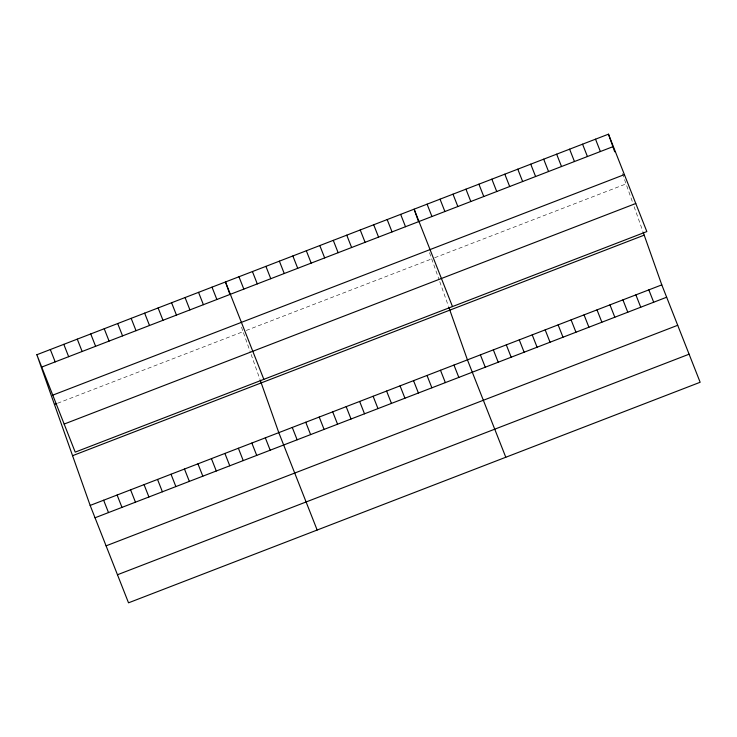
<?xml version="1.0" encoding="UTF-8"?>
<svg xmlns="http://www.w3.org/2000/svg" width="737" height="737" viewBox="0 0 737 737"><rect width="100%" height="100%" fill="white"/><g stroke="black" fill="none" stroke-linecap="round" stroke-linejoin="round"><path stroke-width="0.55" stroke-dasharray="3.69 2.76" d="M57.55 403.268L243.081 331.678L240.879 325.468M246.186 330.48L431.716 258.899M434.701 257.747L626.063 183.909M622.406 173.554L633.452 204.785M634.124 206.682L642.848 231.354M429.514 252.68L439.105 279.774M439.768 281.672L448.501 306.343M243.413 332.627L250.46 352.553M251.133 354.451L259.866 379.122"/><path stroke-width="1.11" d="M36.85 354.737L608.476 134.18L646.837 231.575L75.211 452.122L36.85 354.737L90.163 505.425L128.524 602.82L700.15 382.263L661.789 284.878L643.189 232.302M41.714 367.081L613.341 146.534M52.769 395.143L624.396 174.595M54.446 404.466L56.519 403.664M64.156 424.061L635.782 203.504M72.567 455.696L644.193 235.149M90.163 505.425L661.789 284.878M95.027 517.779L666.653 297.223M106.082 545.841L677.708 325.284M117.469 574.749L689.095 354.202M595.514 139.182L600.379 151.527M648.827 289.871L653.691 302.225M582.562 144.185L587.426 156.53M635.874 294.874L640.739 307.218M569.6 149.178L574.464 161.532M622.922 299.876L627.786 312.221M556.647 154.18L561.511 166.525M609.96 304.869L614.824 317.223M543.685 159.183L548.549 171.528M597.007 309.872L601.871 322.216M530.732 164.176L535.596 176.53M584.045 314.874L588.909 327.219M517.779 169.178L522.644 181.523M571.092 319.867L575.956 332.221M504.817 174.181L509.682 186.525M558.13 324.87L562.994 337.214M491.865 179.174L496.729 191.528M545.177 329.872L550.042 342.217M478.903 184.176L483.767 196.521M532.215 334.865L537.08 347.219M465.95 189.179L470.814 201.523M519.263 339.868L524.127 352.212M452.988 194.172L457.852 206.526M506.31 344.87L511.174 357.215M440.035 199.174L444.899 211.519M493.348 349.863L498.212 362.217M427.082 204.167L431.946 216.521M480.395 354.865L485.259 367.21M452.481 306.555L414.12 209.17L418.524 221.607M505.794 457.253L467.433 359.868L448.833 307.292M400.652 214.366L405.507 226.72M453.964 365.064L458.829 377.408M387.174 219.571L392.038 231.915M440.486 370.26L445.351 382.614M373.696 224.767L378.56 237.111M427.018 375.455L431.882 387.809M360.227 229.962L365.091 242.316M413.54 380.661L418.404 393.005M346.749 235.167L351.613 247.512M400.062 385.856L404.926 398.201M333.281 240.363L338.145 252.708M386.593 391.052L391.458 403.406M319.803 245.559L324.667 257.913M373.115 396.257L377.98 408.602M306.325 250.764L311.189 263.109M359.647 401.453L364.511 413.798M292.856 255.96L297.72 268.305M346.169 406.649L351.033 419.003M279.378 261.156L284.242 273.51M332.7 411.854L337.564 424.199M265.91 266.361L270.774 278.706M319.222 417.05L324.087 429.395M252.432 271.557L257.296 283.902M305.744 422.246L310.609 434.6M238.963 276.753L243.827 289.107M292.276 427.451L297.14 439.796M263.846 379.343L225.485 281.958L229.88 294.385M317.159 530.032L278.798 432.647L260.198 380.071M212.007 287.154L216.871 299.498M265.329 437.842L270.193 450.196M198.539 292.349L203.403 304.694M251.851 443.048L256.716 455.392M185.061 297.545L189.925 309.899M238.383 448.243L243.238 460.588M171.592 302.75L176.456 315.095M224.905 453.439L229.769 465.793M158.114 307.946L162.978 320.291M211.427 458.635L216.291 470.989M144.645 313.142L149.51 325.496M197.958 463.84L202.822 476.185M131.168 318.347L136.032 330.692M184.48 469.036L189.345 481.381M117.69 323.543L122.554 335.888M171.012 474.232L175.876 486.586M104.221 328.739L109.085 341.093M157.534 479.437L162.398 491.782M90.743 333.944L95.607 346.289M144.056 484.633L148.92 496.978M77.274 339.14L82.139 351.485M130.587 489.829L135.451 502.183M63.797 344.336L68.661 356.69M117.109 495.034L121.974 507.378M50.328 349.541L55.192 361.885M103.641 500.23L108.505 512.574M608.476 134.18L614.704 151.794"/></g></svg>
